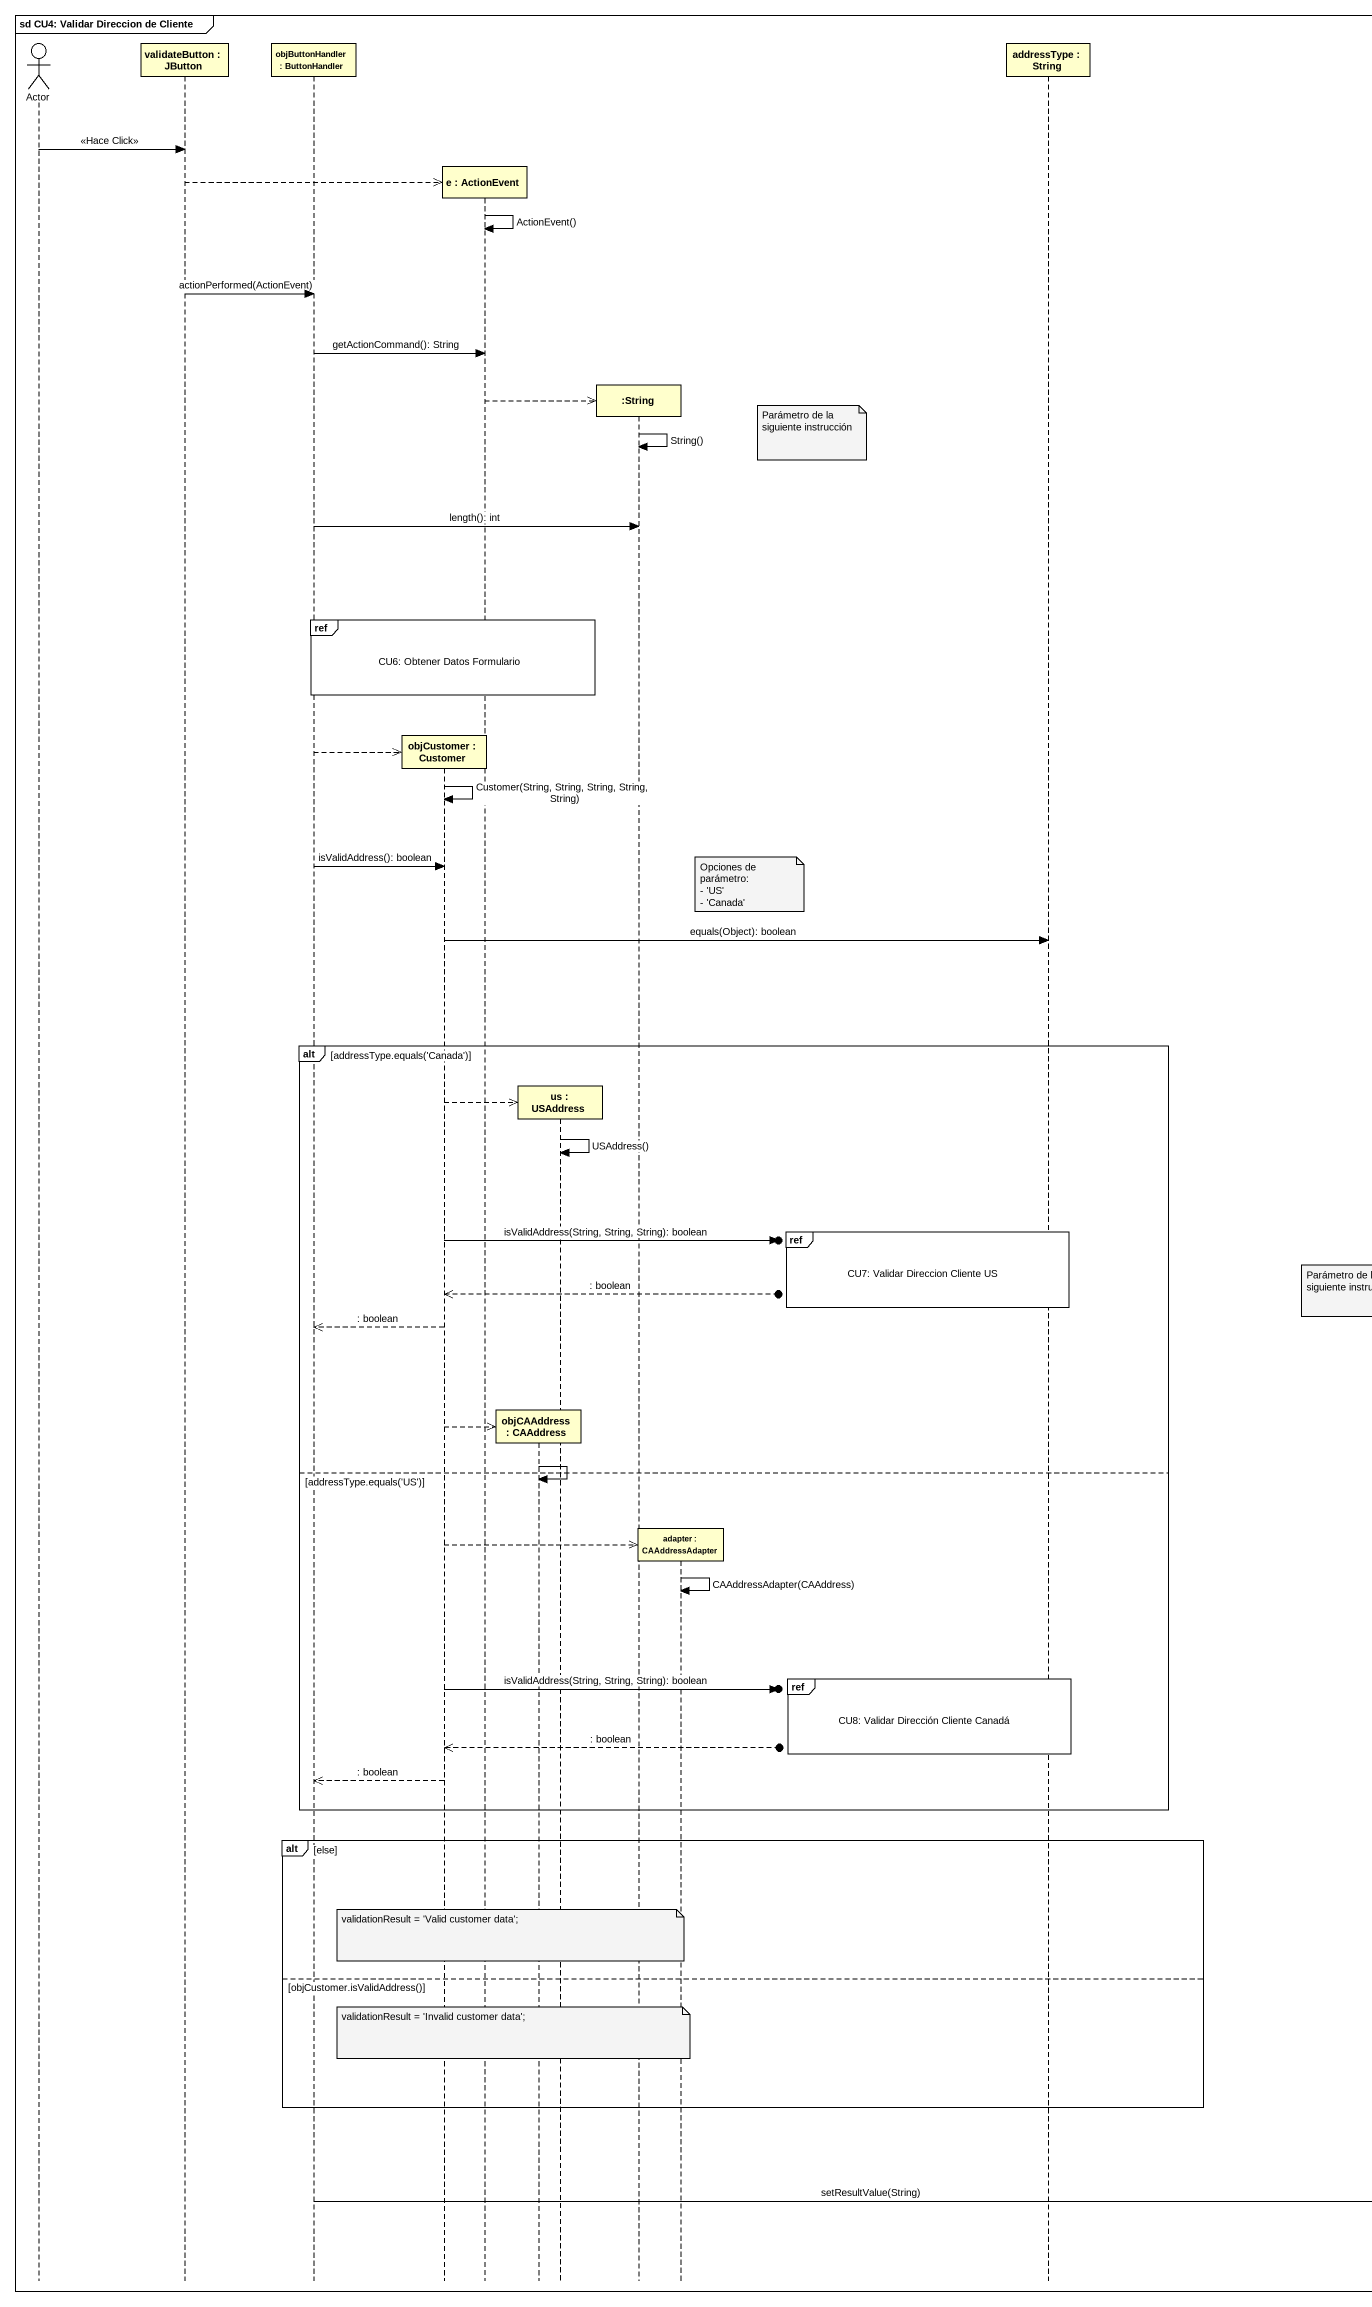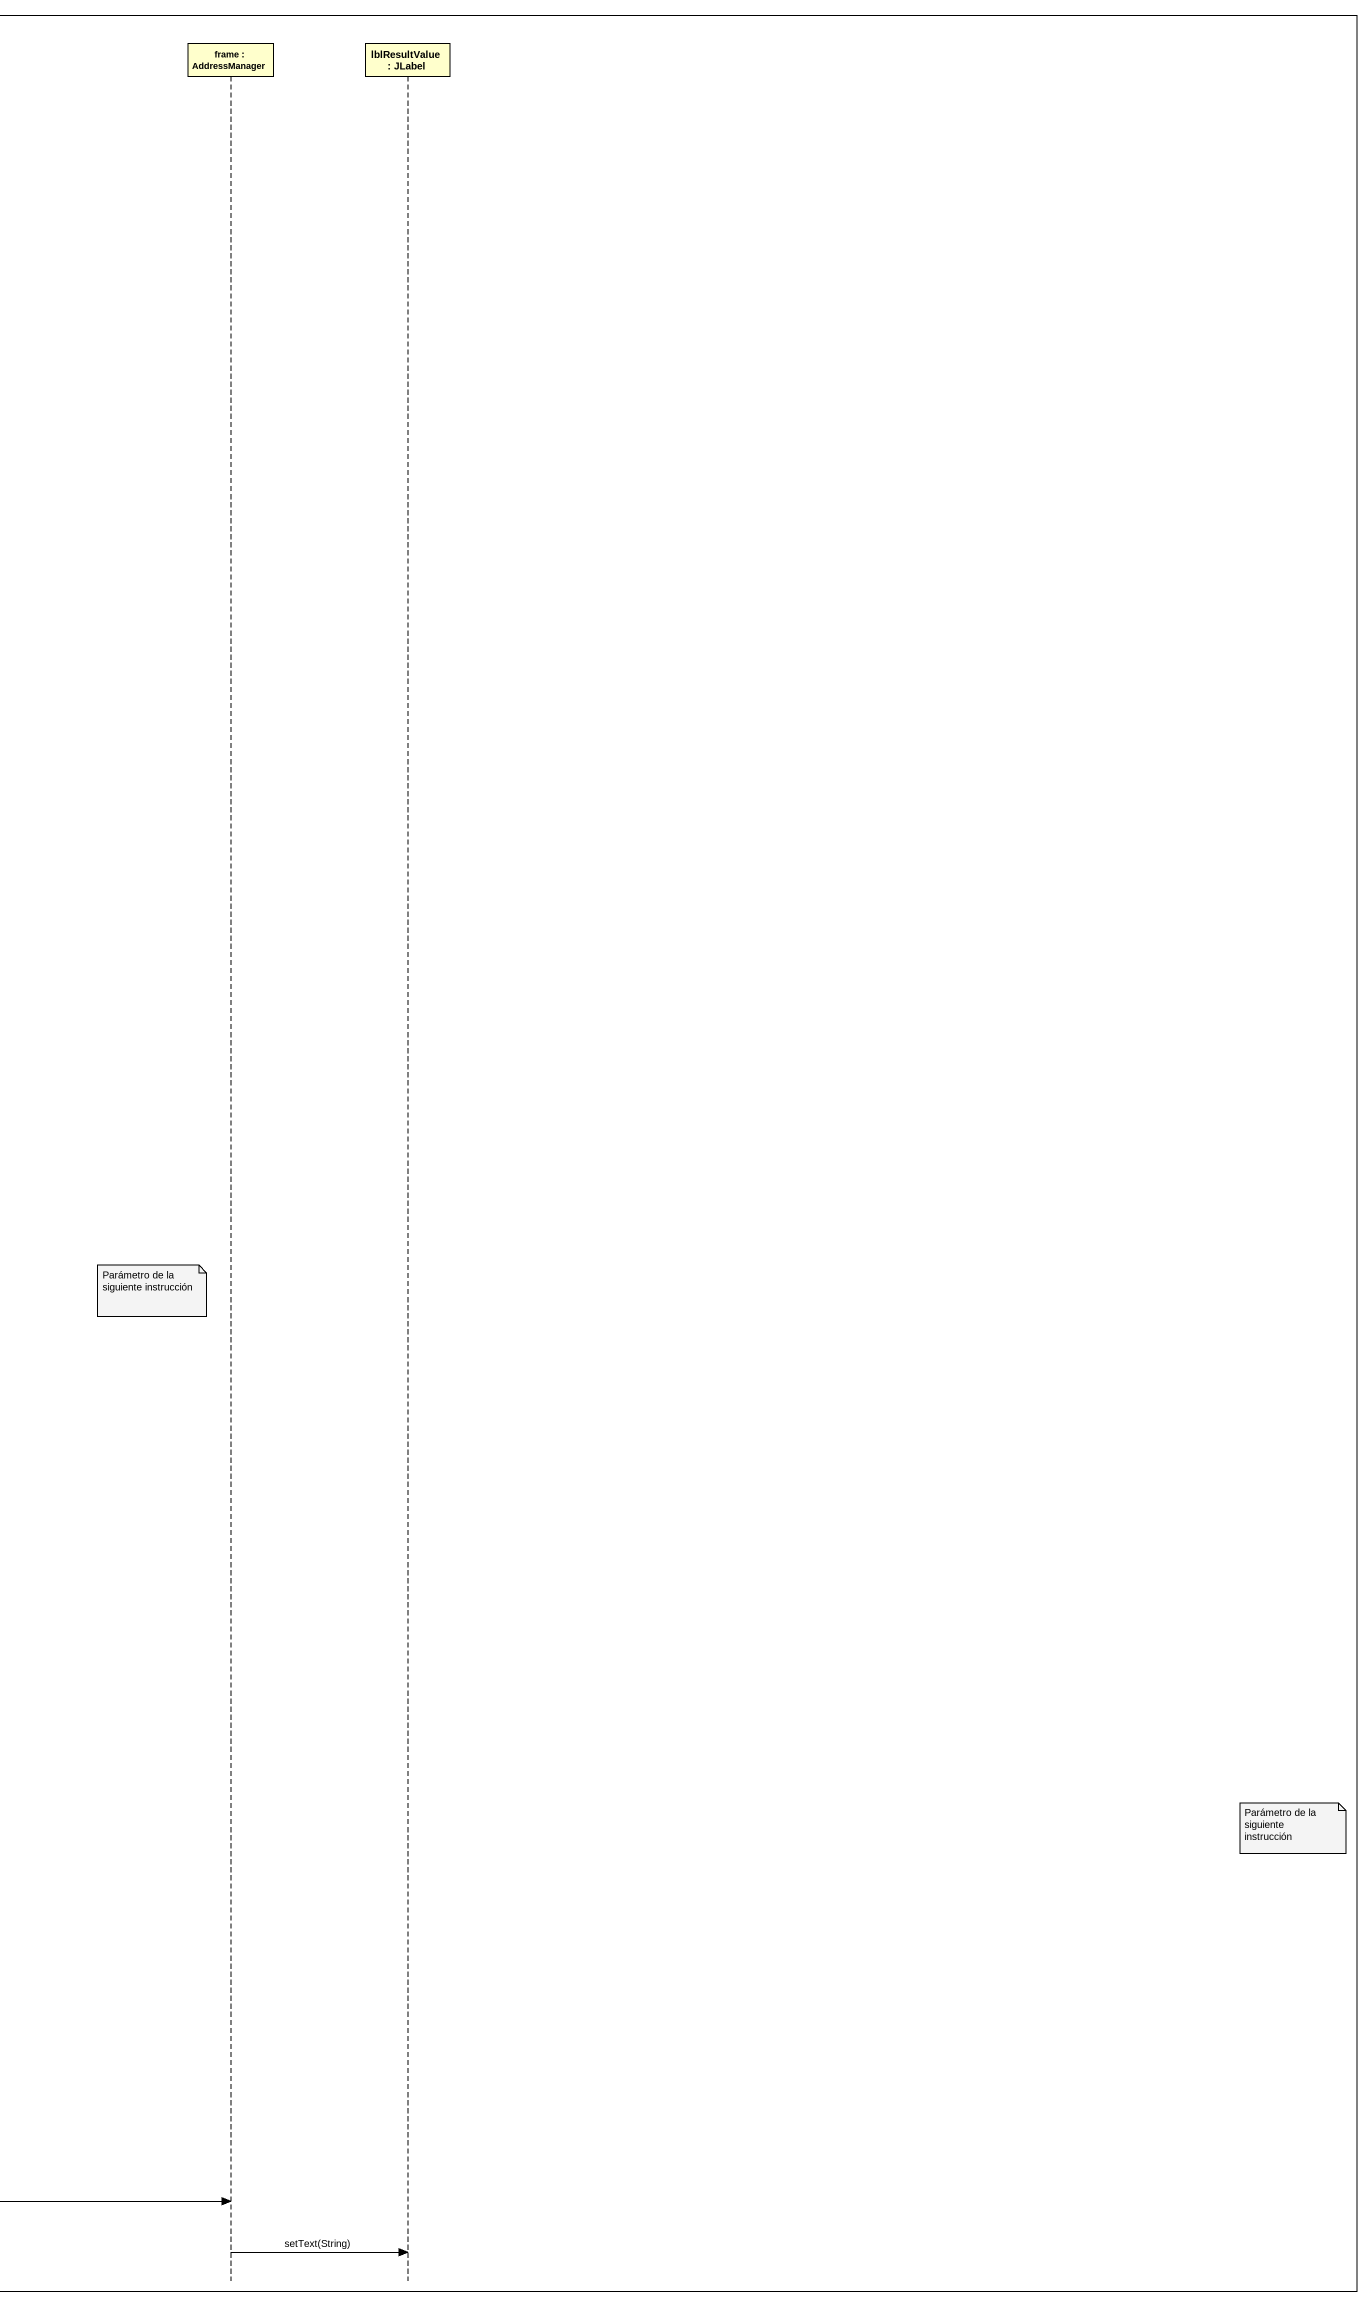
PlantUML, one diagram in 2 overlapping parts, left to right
@startuml
mainframe sd CU4: Validar Direccion de Cliente
hide footbox
actor "Actor" as Actor_
participant "validateButton : JButton" as validateButton
participant "objButtonHandler : ButtonHandler" as objButtonHandler
participant "objCustomer : Customer" as objCustomer
participant "e : ActionEvent" as e
participant "objCAAddress : CAAddress" as objCAAddress
participant "us : USAddress" as us
participant ":String" as String
participant "adapter : CAAddressAdapter" as adapter
participant "addressType : String" as addressType
participant "frame : AddressManager" as frame_
participant "lblResultValue : JLabel" as lblResultValue

Actor_ -> validateButton : <<Hace Click>>
validateButton -->> e **
e -> e : ActionEvent()
validateButton -> objButtonHandler : actionPerformed(ActionEvent)
objButtonHandler -> e : getActionCommand(): String
e -->> String **
note right of adapter : Parámetro de la siguiente instrucción
String -> String : String()
objButtonHandler -> String : length(): int
ref over objButtonHandler, objCustomer, e, objCAAddress, us : CU6: Obtener Datos Formulario
objButtonHandler -->> objCustomer **
objCustomer -> objCustomer : Customer(String, String, String, String, String)
objButtonHandler -> objCustomer : isValidAddress(): boolean
note right of adapter
  Opciones de parámetro:
  - 'US'
  - 'Canada'
end note
objCustomer -> addressType : equals(Object): boolean
alt addressType.equals('Canada')
  objCustomer -->> us **
  us -> us : USAddress()
  ref over addressType : CU7: Validar Direccion Cliente US
  objCustomer ->o] : isValidAddress(String, String, String): boolean
  note left of frame_ : Parámetro de la siguiente instrucción
  objCustomer <<--o] : : boolean
  objCustomer -->> objButtonHandler : : boolean
  objCustomer -->> objCAAddress **
  objCAAddress -> objCAAddress
else addressType.equals('US')
  objCustomer -->> adapter **
  adapter -> adapter : CAAddressAdapter(CAAddress)
  ref over addressType : CU8: Validar Dirección Cliente Canadá
  objCustomer ->o] : isValidAddress(String, String, String): boolean
  objCustomer <<--o] : : boolean
  objCustomer -->> objButtonHandler : : boolean
end
note right of lblResultValue : Parámetro de la siguiente instrucción
alt else
  note over e : validationResult = 'Valid customer data';
else objCustomer.isValidAddress()
  note over objCAAddress : validationResult = 'Invalid customer data';
end
objButtonHandler -> frame_ : setResultValue(String)
frame_ -> lblResultValue : setText(String)
@enduml
